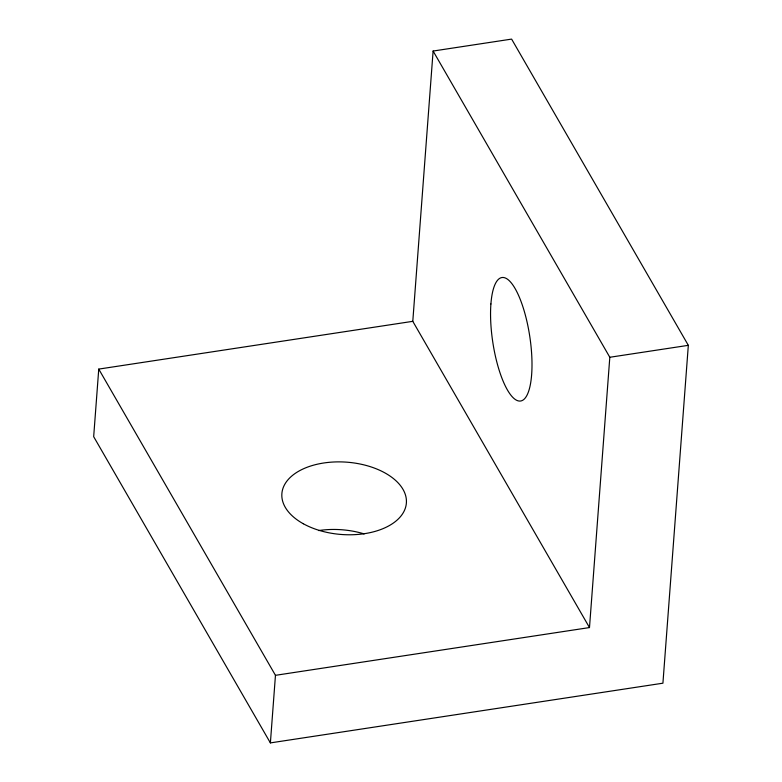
<?xml version="1.0" encoding="UTF-8"?>
<svg xmlns="http://www.w3.org/2000/svg" width="782" height="782" viewBox="0 0 782 782"><rect width="100%" height="100%" fill="white"/><g stroke="black" fill="none" stroke-linecap="round" stroke-linejoin="round"><path stroke-width="1.17" d="M98.757 369.094L93.674 436.669L270.386 742.9L662.921 683.194L688.326 345.331L511.614 39.1L433.111 51.045L412.788 321.334L589.491 627.565L275.46 675.325L98.757 369.094L412.788 321.334M270.386 742.9L275.46 675.325M589.491 627.565L609.813 357.266L433.111 51.045M609.813 357.266L688.326 345.331M318.655 530.567A62.423 36.255 4.3 0 1 364.158 533.911M303.328 523.754A62.423 36.255 4.3 0 0 405.311 508.241A62.423 36.255 4.3 0 0 323.738 462.993A62.423 36.255 4.3 0 0 303.328 523.754M490.91 303.963A62.423 18.709 81.4 0 0 518.192 400.863A62.423 18.709 81.4 0 0 524.8 313.083A62.423 18.709 81.4 0 0 490.91 303.963"/></g></svg>
